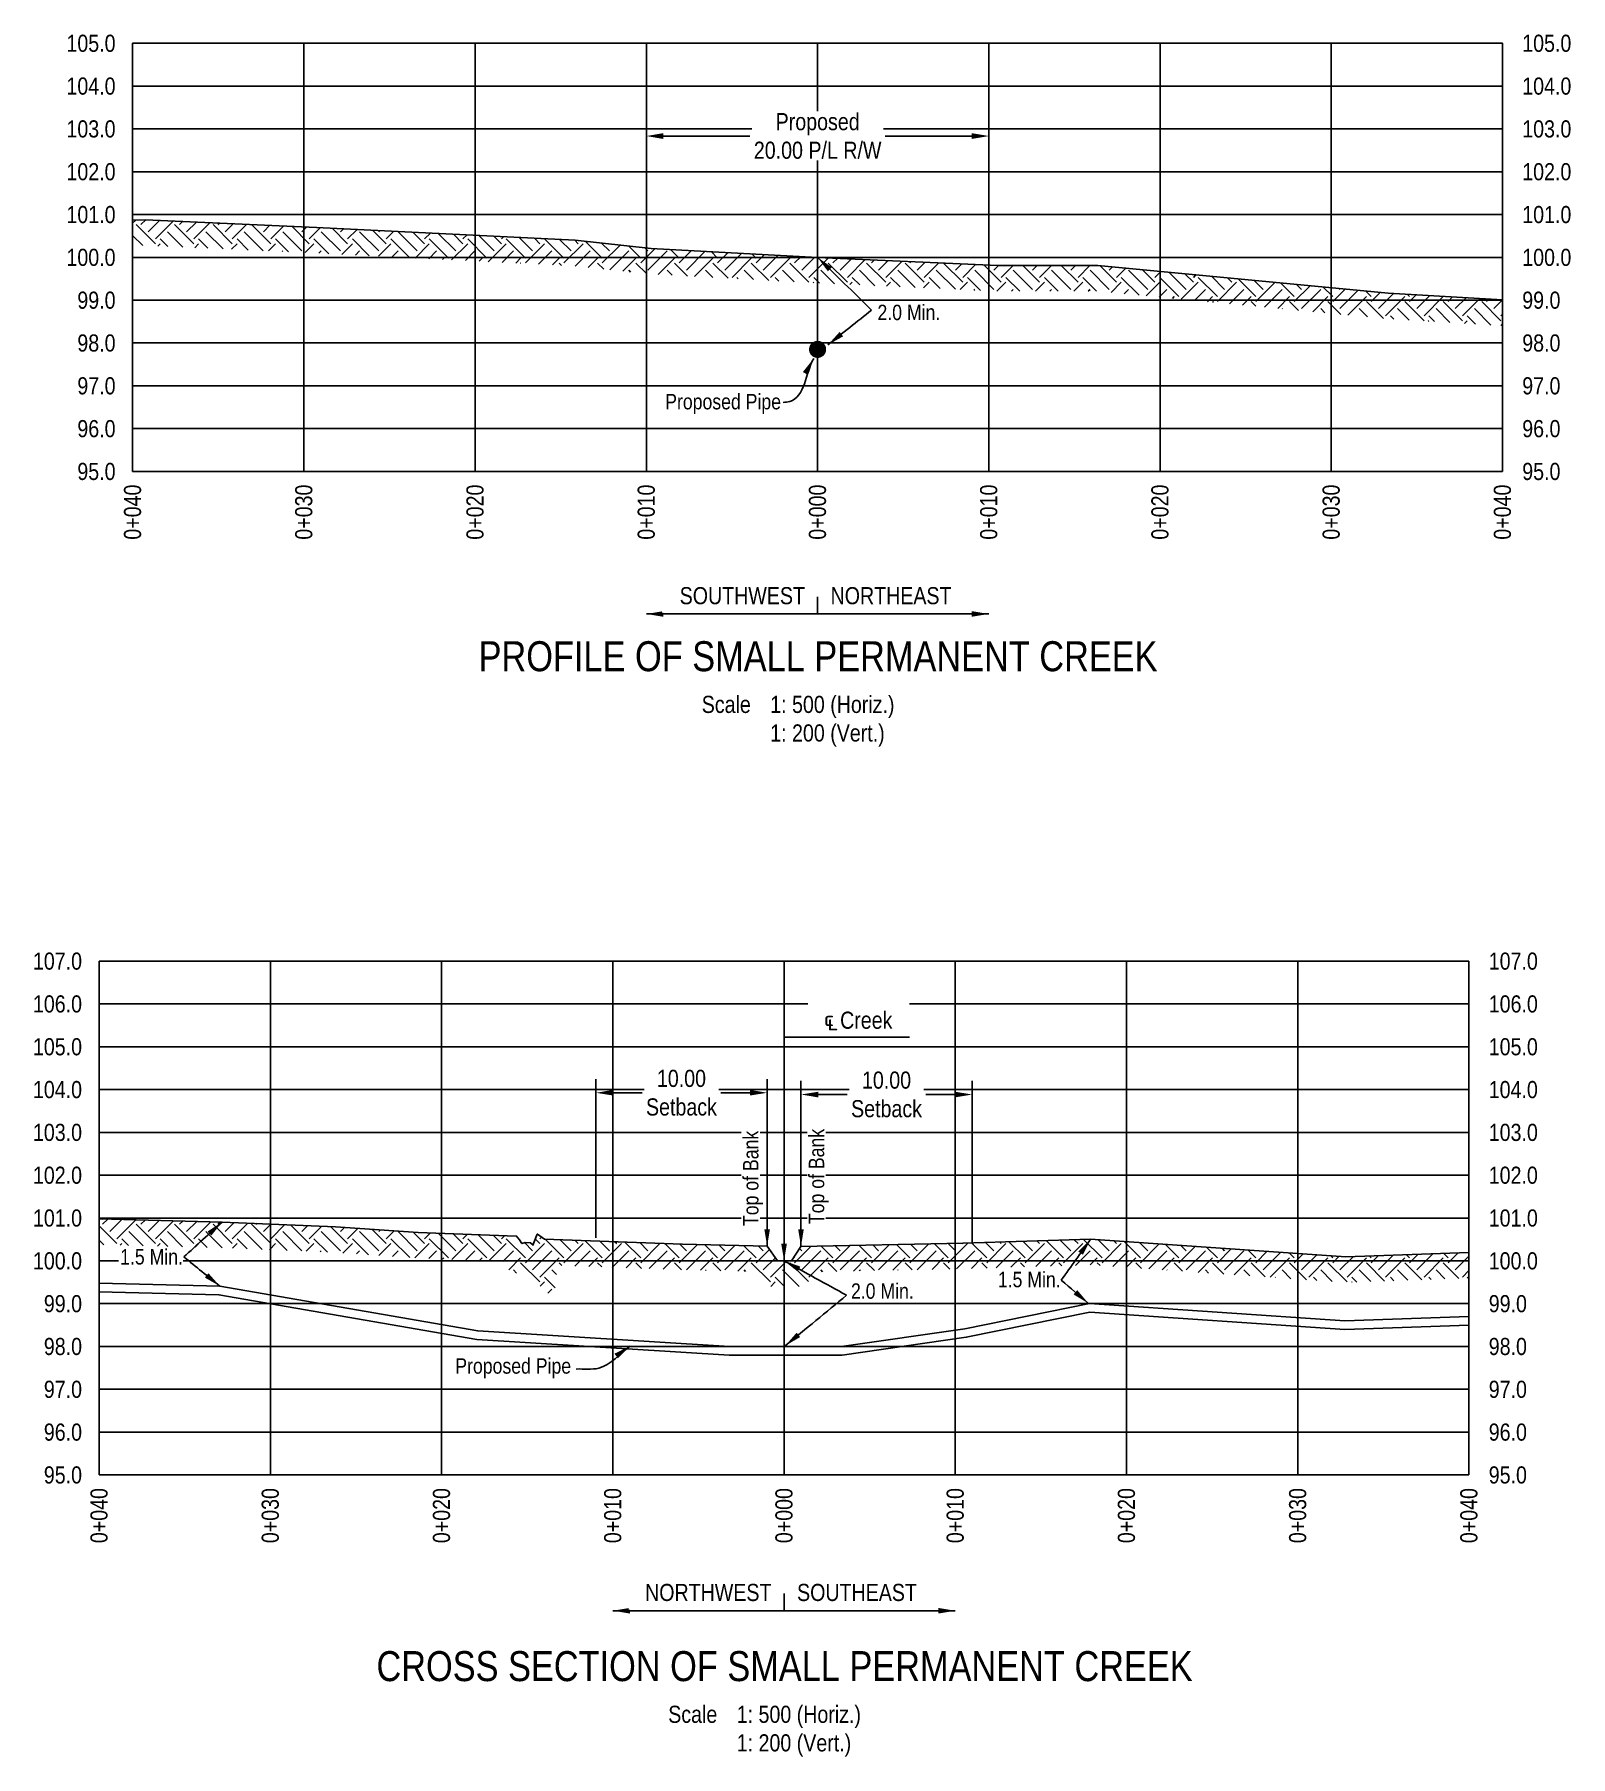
# Model space of a CAD drawing. Extents: x 473254 to 483871, y 6040471 to 6049084.
# Drawn here: x 478016 to 478913, y 6040471 to 6041476 of the extents above; entities that cross this region are included whole.
import ezdxf
from ezdxf.enums import TextEntityAlignment as Align

# ---------------------------------------------------------------- set-up
doc = ezdxf.new("R2010")
doc.units = 0
doc.header["$LTSCALE"] = 5
doc.header["$PDSIZE"] = 0.5
doc.linetypes.add('foc-TOPO', pattern=[1, 0.2, -0.8])
doc.layers.get('Defpoints').update_dxf_attribs({"color": 9})
for name, color, linetype in [('CG-NOTES', 7, 'Continuous'), ('DETAIL-T', 7, 'Continuous'), ('L-BD', 7, 'Continuous'), ('L-DETAIL-T', 3, 'Continuous'), ('L-MON', 1, 'Continuous'), ('P-CROSSINGS-GRID', 8, 'Continuous'), ('P-CROSSINGS-GROUND', 48, 'foc-TOPO'), ('P-CROSSINGS-LINE', 3, 'Continuous'), ('P-PROPOSED', 10, 'Continuous'), ('S-T7', 7, 'Continuous')]:
    doc.layers.add(name, color=color, linetype=linetype)
doc.styles.add('140', font='ARIALN.TTF', dxfattribs={"height": 15})
doc.styles.add('80', font='ARIALN.TTF', dxfattribs={"height": 10})
doc.styles.add('80CG', font='ARIALN.TTF', dxfattribs={"height": 10})
doc.styles.add('80L', font='ARIALN.TTF', dxfattribs={"height": 10})
doc.dimstyles.new('Compass 5 000', dxfattribs={"dimscale": 5, "dimtxt": 9, "dimasz": 2, "dimexe": 0.2, "dimexo": 0.0625, "dimgap": 0.5, "dimtad": 0, "dimtih": 1, "dimtoh": 1, "dimzin": 0, "dimdsep": 46, "dimtxsty": '80CG', "dimcen": 0.1, "dimse1": 1, "dimse2": 1, "dimclrd": 256, "dimclrt": 256, "dimaunit": 1, "dimadec": 4, "dimazin": 0, "dimtfac": 0.06, "dimtofl": 0, "dimtmove": 0, "dimatfit": 1, "dimfxl": 0.2, "dimtolj": 1, "dimtzin": 0, "dimlwd": -1, "dimarcsym": 0})
pattern_1 = [(45, (251.553, 3174.68), (0, 22.438848553), [15.86666197, -15.86666197]), (45, (247.346, 3178.887), (0, 22.438848553), [15.86666197, -15.86666197]), (45, (243.139, 3183.094), (0, 22.438848553), [15.86666197, -15.86666197]), (135, (243.139, 3185.9), (-22.438848553, 0), [15.86666197, -15.86666197]), (135, (247.346, 3190.107), (-22.438848553, 0), [15.86666197, -15.86666197]), (135, (251.553, 3194.314), (-22.438848553, 0), [15.86666197, -15.86666197])]

# ---------------------------------------------------------------- blocks, each defined once
blk = doc.blocks.new('*D472')
at = {"transparency": 16777216}
for p, q in [((478383.4, 6041416.7), (478433.8, 6041416.7)), ((478563.3, 6041416.7), (478512.9, 6041416.7))]:
    blk.add_line(p, q, dxfattribs=at)
for points in [[(478383.4, 6041418.4), (478383.4, 6041415), (478373.4, 6041416.7)], [(478563.3, 6041418.4), (478563.3, 6041415), (478573.3, 6041416.7)]]:
    blk.add_solid(points, dxfattribs=at)
at = {"layer": 'Defpoints', "color": 0, "transparency": 16777216}
for p in [(478573.3, 6041416.7), (478373.4, 6041407.2), (478573.3, 6041407.2)]:
    blk.add_point(p, dxfattribs=at)
at = {"transparency": 16777216, "insert": (478473.4, 6041416.7), "char_height": 10, "attachment_point": 5, "style": '80CG', "bg_fill": 3, "box_fill_scale": 1.1, "bg_fill_color": 256, "bg_fill_true_color": 13158600, "bg_fill_transparency": 0}
blk.add_mtext('\\A1;Proposed\\P20.00 P/L R/W', dxfattribs=at)
blk = doc.blocks.new('PLIA')
at = {"color": 255, "const_width": 1}
blk.add_lwpolyline([(-0.5, 0, 1), (0.5, 0, 1)], format="xyb", close=True, dxfattribs=at)
blk = doc.blocks.new('PLIAA')
blk.add_blockref('PLIA', (0, 0))
blk = doc.blocks.new('PLIB')
at = {"color": 1}
blk.add_circle((0, 0), 0.8, dxfattribs=at)
blk = doc.blocks.new('PLIBB')
blk.add_blockref('PLIB', (0, 0))
blk = doc.blocks.new('PLICC')
for name in ['PLIAA', 'PLIBB']:
    blk.add_blockref(name, (0, 0))
blk = doc.blocks.new('PLI')
blk.add_blockref('PLICC', (0, 0))
blk = doc.blocks.new('*D474')
at = {"transparency": 16777216}
for p, q in [((478473.7, 6040857.4), (478490.7, 6040857.4)), ((478553.6, 6040857.4), (478536.6, 6040857.4))]:
    blk.add_line(p, q, dxfattribs=at)
for points in [[(478473.7, 6040859), (478473.7, 6040855.7), (478463.7, 6040857.4)], [(478553.6, 6040859), (478553.6, 6040855.7), (478563.6, 6040857.4)]]:
    blk.add_solid(points, dxfattribs=at)
at = {"layer": 'Defpoints', "color": 0, "transparency": 16777216}
for p in [(478563.6, 6040857.4), (478463.7, 6040850), (478563.6, 6040850)]:
    blk.add_point(p, dxfattribs=at)
at = {"transparency": 16777216, "insert": (478513.6, 6040857.4), "char_height": 10, "attachment_point": 5, "style": '80CG', "bg_fill": 3, "box_fill_scale": 1.1, "bg_fill_color": 256, "bg_fill_true_color": 13158600, "bg_fill_transparency": 0}
blk.add_mtext('\\A1;10.00\\PSetback', dxfattribs=at)
blk = doc.blocks.new('*D475')
at = {"transparency": 16777216}
for p, q in [((478354, 6040858.4), (478371, 6040858.4)), ((478433.9, 6040858.4), (478416.9, 6040858.4))]:
    blk.add_line(p, q, dxfattribs=at)
for points in [[(478354, 6040860.1), (478354, 6040856.8), (478344, 6040858.4)], [(478433.9, 6040860.1), (478433.9, 6040856.8), (478443.9, 6040858.4)]]:
    blk.add_solid(points, dxfattribs=at)
at = {"layer": 'Defpoints', "color": 0, "transparency": 16777216}
for p in [(478443.9, 6040858.4), (478344, 6040846.3), (478443.9, 6040846.3)]:
    blk.add_point(p, dxfattribs=at)
at = {"transparency": 16777216, "insert": (478393.9, 6040858.4), "char_height": 10, "attachment_point": 5, "style": '80CG', "bg_fill": 3, "box_fill_scale": 1.1, "bg_fill_color": 256, "bg_fill_true_color": 13158600, "bg_fill_transparency": 0}
blk.add_mtext('\\A1;10.00\\PSetback', dxfattribs=at)

msp = doc.modelspace()

# ---------------------------------------------------------------- hatches: boundary and pattern name
at = {"layer": 'P-CROSSINGS-GROUND'}
h = msp.add_hatch(dxfattribs=at)
h.set_pattern_fill('EARTH', color=256, scale=2.498687, angle=45)
h.set_pattern_definition(pattern_1)
h.paths.add_polyline_path([(478073.565, 6041367.531), (478081.05, 6041367.865), (478180.806, 6041363.39), (478331.853, 6041355.865), (478376.251, 6041351.14), (478473.355, 6041345.915), (478578.543, 6041341.14), (478636.99, 6041341.19), (478806.353, 6041325.04), (478873.145, 6041321.048), (478873.145, 6041306.029), (478805.194, 6041310.091), (478636.283, 6041326.198), (478578.209, 6041326.148), (478472.612, 6041330.941), (478375.055, 6041336.191), (478330.686, 6041340.913), (478180.097, 6041348.415), (478081.049, 6041352.858), (478073.565, 6041352.524)])
h = msp.add_hatch(dxfattribs=at)
h.set_pattern_fill('EARTH', color=256, scale=2.498687, angle=45)
h.set_pattern_definition(pattern_1)
edge = h.paths.add_edge_path()
edge.add_line((478853.586, 6040761.72), (478853.586, 6040750.278))
edge.add_line((478853.586, 6040750.278), (478781.495, 6040747.749))
edge.add_line((478781.495, 6040747.749), (478632.453, 6040757.926))
edge.add_line((478632.453, 6040757.926), (478558.645, 6040755.721))
edge.add_line((478558.645, 6040755.721), (478471.827, 6040753.914))
edge.add_line((478471.827, 6040753.914), (478466.147, 6040745.339))
edge.add_line((478466.147, 6040745.339), (478453.796, 6040745.339))
edge.add_line((478453.796, 6040745.339), (478442.301, 6040745.339))
edge.add_line((478442.301, 6040745.339), (478436.08, 6040754.007))
edge.add_line((478436.08, 6040754.007), (478394.081, 6040755.124))
edge.add_line((478394.081, 6040755.124), (478321.357, 6040757.65))
edge.add_line((478321.357, 6040757.65), (478319.605, 6040738.089))
edge.add_line((478319.605, 6040738.089), (478301.443, 6040754.606))
edge.add_line((478301.443, 6040754.606), (478295.04, 6040752.2))
edge.add_line((478295.04, 6040752.2), (478289.742, 6040759.998))
edge.add_line((478289.742, 6040759.998), (478239.467, 6040761.936))
edge.add_line((478239.467, 6040761.936), (478191.225, 6040765.238))
edge.add_line((478191.225, 6040765.238), (478125.265, 6040768))
edge.add_line((478125.265, 6040768), (478054.006, 6040769.79))
edge.add_line((478054.006, 6040769.79), (478054.006, 6040784.786))
edge.add_line((478054.006, 6040784.786), (478125.767, 6040782.984))
edge.add_line((478125.767, 6040782.984), (478192.051, 6040780.209))
edge.add_line((478192.051, 6040780.209), (478240.267, 6040776.909))
edge.add_line((478240.267, 6040776.909), (478297.324, 6040774.709))
edge.add_line((478297.324, 6040774.709), (478297.428, 6040774.884))
edge.add_line((478297.428, 6040774.884), (478299.299, 6040772.609))
edge.add_line((478299.299, 6040772.609), (478300.811, 6040770.384))
edge.add_line((478300.811, 6040770.384), (478302.74, 6040771.109))
edge.add_line((478302.74, 6040771.109), (478305.826, 6040770.884))
edge.add_line((478305.826, 6040770.884), (478307.365, 6040769.484))
edge.add_line((478307.365, 6040769.484), (478307.446, 6040770.384))
edge.add_line((478307.446, 6040770.384), (478309.762, 6040775.884))
edge.add_line((478309.762, 6040775.884), (478309.87, 6040775.959))
edge.add_line((478309.87, 6040775.959), (478313.93, 6040772.909))
edge.add_line((478313.93, 6040772.909), (478394.54, 6040770.109))
edge.add_line((478394.54, 6040770.109), (478443.919, 6040768.796))
edge.add_line((478443.919, 6040768.796), (478449.995, 6040760.331))
edge.add_line((478449.995, 6040760.331), (478453.796, 6040760.331))
edge.add_line((478453.796, 6040760.331), (478458.095, 6040760.331))
edge.add_line((478458.095, 6040760.331), (478463.664, 6040768.739))
edge.add_line((478463.664, 6040768.739), (478558.266, 6040770.709))
edge.add_line((478558.266, 6040770.709), (478632.741, 6040772.934))
edge.add_line((478632.741, 6040772.934), (478781.744, 6040762.759))
edge.add_line((478781.744, 6040762.759), (478853.586, 6040765.279))

# ---------------------------------------------------------------- linework, layer by layer
for p, q in [((478373.407, 6041351.443), (478373.407, 6041437.607)), ((478573.302, 6041341.378), (478573.302, 6041437.607)), ((478343.972, 6040773.75), (478343.972, 6040866.312)), ((478563.612, 6040770.869), (478563.612, 6040865.352))]:
    msp.add_line(p, q)
at = {"layer": 'CG-NOTES'}
for p, q in [((478473.355, 6041137.816), (478473.355, 6041147.811)), ((478453.796, 6040556.146), (478453.796, 6040566.141))]:
    msp.add_line(p, q, dxfattribs=at)
at = {"layer": 'P-CROSSINGS-GRID', "color": 8}
for p, q in [((478073.565, 6041470.85), (478873.145, 6041470.85)), ((478073.565, 6041220.981), (478073.565, 6041470.85)), ((478173.512, 6041220.981), (478173.512, 6041470.85)), ((478273.46, 6041220.981), (478273.46, 6041470.85)), ((478373.407, 6041220.981), (478373.407, 6041470.85)), ((478473.355, 6041220.981), (478473.355, 6041470.85)), ((478573.302, 6041220.981), (478573.302, 6041470.85)), ((478673.25, 6041220.981), (478673.25, 6041470.85)), ((478773.197, 6041220.981), (478773.197, 6041470.85)), ((478873.145, 6041220.981), (478873.145, 6041470.85)), ((478073.565, 6041445.863), (478873.145, 6041445.863)), ((478073.565, 6041420.876), (478873.145, 6041420.876)), ((478073.565, 6041395.889), (478873.145, 6041395.889)), ((478073.565, 6041370.902), (478873.145, 6041370.902)), ((478073.565, 6041345.915), (478873.145, 6041345.915)), ((478073.565, 6041320.928), (478873.145, 6041320.928)), ((478073.565, 6041295.942), (478873.145, 6041295.942)), ((478073.565, 6041270.955), (478873.145, 6041270.955)), ((478073.565, 6041245.968), (478873.145, 6041245.968)), ((478073.565, 6041220.981), (478873.145, 6041220.981)), ((478054.006, 6040935.239), (478853.586, 6040935.239)), ((478054.006, 6040635.397), (478054.006, 6040935.239)), ((478153.954, 6040635.397), (478153.954, 6040935.239)), ((478253.901, 6040635.397), (478253.901, 6040935.239)), ((478353.849, 6040635.397), (478353.849, 6040935.239)), ((478453.796, 6040635.397), (478453.796, 6040935.239)), ((478553.744, 6040635.397), (478553.744, 6040935.239)), ((478653.691, 6040635.397), (478653.691, 6040935.239)), ((478753.639, 6040635.397), (478753.639, 6040935.239)), ((478853.586, 6040635.397), (478853.586, 6040935.239)), ((478054.006, 6040910.252), (478853.586, 6040910.252)), ((478054.006, 6040885.266), (478853.586, 6040885.266)), ((478054.006, 6040860.279), (478853.586, 6040860.279)), ((478054.006, 6040835.292), (478853.586, 6040835.292)), ((478054.006, 6040810.305), (478853.586, 6040810.305)), ((478054.006, 6040785.318), (478853.586, 6040785.318)), ((478054.006, 6040760.331), (478853.586, 6040760.331)), ((478054.006, 6040735.344), (478853.586, 6040735.344)), ((478054.006, 6040710.358), (478853.586, 6040710.358)), ((478054.006, 6040685.371), (478853.586, 6040685.371)), ((478054.006, 6040660.384), (478853.586, 6040660.384)), ((478054.006, 6040635.397), (478853.586, 6040635.397))]:
    msp.add_line(p, q, dxfattribs=at)
at = {"layer": 'P-CROSSINGS-LINE', "color": 3, "flags": 128}
for points in [[(478073.565, 6041367.531), (478081.05, 6041367.865), (478180.806, 6041363.39), (478331.853, 6041355.865), (478376.251, 6041351.14), (478473.355, 6041345.915), (478578.543, 6041341.14), (478636.99, 6041341.19), (478806.353, 6041325.04), (478873.145, 6041321.048)], [(478054.006, 6040784.786), (478125.767, 6040782.984), (478192.051, 6040780.209), (478240.267, 6040776.909), (478297.324, 6040774.709), (478297.428, 6040774.884), (478299.299, 6040772.609), (478300.811, 6040770.384), (478302.74, 6040771.109), (478305.826, 6040770.884), (478307.365, 6040769.484), (478307.446, 6040770.384), (478309.762, 6040775.884), (478309.87, 6040775.959), (478313.93, 6040772.909), (478394.54, 6040770.109), (478443.919, 6040768.796), (478449.995, 6040760.331), (478453.796, 6040760.331), (478458.095, 6040760.331), (478463.664, 6040768.739), (478558.266, 6040770.709), (478632.741, 6040772.934), (478781.744, 6040762.759), (478853.586, 6040765.279)]]:
    msp.add_lwpolyline(points, dxfattribs=at)
at = {"layer": 'P-PROPOSED'}
for points in [[(478053.881, 6040742.298), (478123.872, 6040740.54), (478274.462, 6040714.513), (478421.784, 6040705.36), (478453.796, 6040705.36), (478487.62, 6040705.36), (478560.084, 6040715.764), (478632.353, 6040730.384), (478781.039, 6040720.23), (478853.586, 6040722.775)], [(478054.006, 6040747.294), (478124.362, 6040745.527), (478275.044, 6040719.484), (478421.939, 6040710.358), (478453.796, 6040710.358), (478487.263, 6040710.358), (478559.232, 6040720.69), (478632.022, 6040735.415), (478781.122, 6040725.234), (478853.411, 6040727.77)]]:
    msp.add_lwpolyline(points, dxfattribs=at)

# ---------------------------------------------------------------- block references
at = {"layer": 'L-MON', "xscale": 4.997373850000045, "yscale": 4.997373850000045, "zscale": 4.997373850000045}
msp.add_blockref('PLI', (478473.355, 6041292.206), dxfattribs=at)

# ---------------------------------------------------------------- texts
at = {"style": '80'}
for s, p in [('0+040', (478073.478, 6041213.317)), ('0+030', (478173.425, 6041213.317)), ('0+020', (478273.373, 6041213.317)), ('0+010', (478373.32, 6041213.317)), ('0+000', (478473.268, 6041213.317)), ('0+010', (478573.215, 6041213.317)), ('0+020', (478673.163, 6041213.317)), ('0+030', (478773.11, 6041213.317)), ('0+040', (478873.058, 6041213.317)), ('0+040', (478053.919, 6040627.733)), ('0+030', (478153.867, 6040627.733)), ('0+020', (478253.814, 6040627.733)), ('0+010', (478353.762, 6040627.733)), ('0+000', (478453.709, 6040627.733)), ('0+010', (478553.657, 6040627.733)), ('0+020', (478653.604, 6040627.733)), ('0+030', (478753.552, 6040627.733)), ('0+040', (478853.499, 6040627.733))]:
    msp.add_text(s, height=9.9947, rotation=90, dxfattribs=at).set_placement(p, align=Align.MIDDLE_RIGHT)
at = {"char_height": 8.9953, "attachment_point": 1, "style": '80L'}
for s, insert in [('2.0 Min.', (478508.315, 6041318.267)), ('1.5 Min.', (478578.587, 6040753.916)), ('2.0 Min.', (478492.849, 6040747.185))]:
    msp.add_mtext_dynamic_manual_height_columns(s, width=45.28694, gutter_width=44.976, heights=[0], dxfattribs=dict(at, insert=insert))
at = {"layer": 'DETAIL-T', "char_height": 9.99475, "attachment_point": 1, "style": '80L'}
for insert in [(478405.735, 6041090.042), (478386.176, 6040500.715)]:
    msp.add_mtext_dynamic_manual_height_columns('Scale^I1: 500 (Horiz.)\\P^I1: 200 (Vert.)', width=216.99107, gutter_width=44.976, heights=[0], dxfattribs=dict(at, insert=insert))
at = {"layer": 'L-DETAIL-T', "char_height": 17.49081, "attachment_point": 2, "rotation": 0, "style": '140'}
for s, insert, width in [('PROFILE OF SMALL PERMANENT CREEK', (478473.635, 6041121.899), 396.48608), ('CROSS SECTION OF SMALL PERMANENT CREEK', (478454.077, 6040532.572), 476.61451)]:
    msp.add_mtext(s, dxfattribs=dict(at, insert=insert, width=width))
at = {"layer": 'S-T7', "style": '80'}
for s, p in [('105.0', (478063.57, 6041470.85)), ('104.0', (478063.57, 6041445.863)), ('103.0', (478063.57, 6041420.876)), ('102.0', (478063.57, 6041395.889)), ('101.0', (478063.57, 6041370.902)), ('100.0', (478063.57, 6041345.915)), ('99.0', (478063.57, 6041320.928)), ('98.0', (478063.57, 6041295.942)), ('97.0', (478063.57, 6041270.955)), ('96.0', (478063.57, 6041245.968)), ('95.0', (478063.57, 6041220.981)), ('107.0', (478044.012, 6040935.239)), ('106.0', (478044.012, 6040910.252)), ('105.0', (478044.012, 6040885.266)), ('104.0', (478044.012, 6040860.279)), ('103.0', (478044.012, 6040835.292)), ('102.0', (478044.012, 6040810.305)), ('101.0', (478044.012, 6040785.318)), ('100.0', (478044.012, 6040760.331)), ('99.0', (478044.012, 6040735.344)), ('98.0', (478044.012, 6040710.358)), ('97.0', (478044.012, 6040685.371)), ('96.0', (478044.012, 6040660.384)), ('95.0', (478044.012, 6040635.397))]:
    msp.add_text(s, height=9.9947, dxfattribs=at).set_placement(p, align=Align.MIDDLE_RIGHT)
for s, p in [('105.0', (478884.669, 6041470.85)), ('104.0', (478884.669, 6041445.863)), ('103.0', (478884.669, 6041420.876)), ('102.0', (478884.669, 6041395.889)), ('101.0', (478884.669, 6041370.902)), ('100.0', (478884.669, 6041345.915)), ('99.0', (478884.669, 6041320.928)), ('98.0', (478884.669, 6041295.942)), ('97.0', (478884.669, 6041270.955)), ('96.0', (478884.669, 6041245.968)), ('95.0', (478884.669, 6041220.981)), ('107.0', (478865.111, 6040935.239)), ('106.0', (478865.111, 6040910.252)), ('105.0', (478865.111, 6040885.266)), ('104.0', (478865.111, 6040860.279)), ('103.0', (478865.111, 6040835.292)), ('102.0', (478865.111, 6040810.305)), ('101.0', (478865.111, 6040785.318)), ('100.0', (478865.111, 6040760.331)), ('99.0', (478865.111, 6040735.344)), ('98.0', (478865.111, 6040710.358)), ('97.0', (478865.111, 6040685.371)), ('96.0', (478865.111, 6040660.384)), ('95.0', (478865.111, 6040635.397))]:
    msp.add_text(s, height=9.9947, dxfattribs=at).set_placement(p, align=Align.MIDDLE_LEFT)

# ---------------------------------------------------------------- leaders
at = {"path_type": 1}
for points in [[(478473.355, 6041345.915), (478504.893, 6041315.177)], [(478479.415, 6041294.87), (478504.893, 6041315.177)], [(478453.796, 6040760.331), (478453.796, 6040890.866)], [(478443.919, 6040768.796), (478443.919, 6040866.312)], [(478463.664, 6040768.739), (478463.664, 6040865.352)], [(478125.767, 6040782.984), (478103.46, 6040762.638)], [(478632.741, 6040772.934), (478615.62, 6040749.018)], [(478124.512, 6040745.523), (478103.46, 6040762.638)], [(478453.796, 6040760.331), (478490.25, 6040740.256)], [(478631.486, 6040735.473), (478615.62, 6040749.018)], [(478454.455, 6040710.762), (478490.25, 6040740.256)]]:
    msp.add_leader(points, dimstyle='Compass 5 000', override={"dimgap": 0.5, "dimtad": 0}, dxfattribs=at)
at = {"layer": 'CG-NOTES', "path_type": 1}
for points in [[(478373.407, 6041137.816), (478473.355, 6041137.816)], [(478573.302, 6041137.816), (478473.355, 6041137.816)], [(478353.849, 6040556.146), (478453.796, 6040556.146)], [(478553.744, 6040556.146), (478453.796, 6040556.146)]]:
    msp.add_leader(points, dimstyle='Compass 5 000', override={"dimgap": 0.5, "dimtad": 0}, dxfattribs=at)

# ---------------------------------------------------------------- next in the draw order: texts
at = {"attachment_point": 1, "style": '80L', "bg_fill": 3, "box_fill_scale": 1.1, "bg_fill_color": 256, "bg_fill_transparency": 0}
for s, width, insert, char_height in [('Proposed Pipe', 67.24157, (478384.418, 6041266.218), 8.99527), ('1.5 Min.', 35.86856, (478066.263, 6040767.176), 8.9953), ('Proposed Pipe', 67.24157, (478261.897, 6040703.49), 8.99527)]:
    msp.add_mtext_dynamic_manual_height_columns(s, width=width, gutter_width=44.976, heights=[0], dxfattribs=dict(at, insert=insert, char_height=char_height))
at = {"color": 3, "char_height": 9.9947, "width": 78.39012, "attachment_point": 3, "style": '80', "bg_fill": 2}
for s, insert in [('SOUTHWEST', (478465.991, 6041153.489)), ('NORTHWEST', (478446.432, 6040571.819))]:
    msp.add_mtext(s, dxfattribs=dict(at, insert=insert))
at = {"char_height": 8.99527, "attachment_point": 1, "rotation": 90, "style": '80L', "bg_fill": 3, "box_fill_scale": 1.1, "bg_fill_color": 256, "bg_fill_transparency": 0}
for insert in [(478429.84, 6040780.645), (478468.208, 6040781.772)]:
    msp.add_mtext_dynamic_manual_height_columns('Top of Bank', width=55.62625, gutter_width=44.976, heights=[0], dxfattribs=dict(at, insert=insert))
at = {"layer": 'L-BD', "insert": (478472.729, 6040905.762), "char_height": 9.99475, "width": 49.13935, "attachment_point": 1, "style": '80', "bg_fill": 2}
msp.add_mtext('\\pi4.23179;{\\fISOCPEUR|b0|i0|c0|p34;℄} Creek', dxfattribs=at)

# ---------------------------------------------------------------- next in the draw order: dimensions: what is measured, and where the dimension line sits
at = {"color": 3}
for base, p1, p2, text, picture, middle in [((478573.302, 6041416.686), (478373.407, 6041407.235), (478573.302, 6041407.235), 'Proposed\\P20.00 P/L R/W', '*D472', (478473.355, 6041416.686)), ((478443.919, 6040858.425), (478343.972, 6040846.269), (478443.919, 6040846.269), '10.00\\PSetback', '*D475', (478393.945, 6040858.425))]:
    dim = msp.add_linear_dim(base=base, p1=p1, p2=p2, angle=0, text=text, dimstyle='Compass 5 000', override={"dimtfill": 1}, dxfattribs=at)
    dim.commit()
    dim.dimension.update_dxf_attribs({"geometry": picture, "text_midpoint": middle, "dimtype": 161})

# ---------------------------------------------------------------- next in the draw order: linework, layer by layer
msp.add_line((478453.796, 6040890.866), (478527.045, 6040890.866))

# ---------------------------------------------------------------- next in the draw order: texts
at = {"color": 3, "char_height": 9.9947, "width": 71.75873, "attachment_point": 1, "style": '80', "bg_fill": 2}
for s, insert in [('NORTHEAST', (478480.941, 6041153.489)), ('SOUTHEAST', (478461.382, 6040571.819))]:
    msp.add_mtext(s, dxfattribs=dict(at, insert=insert))

# ---------------------------------------------------------------- next in the draw order: dimensions: what is measured, and where the dimension line sits
at = {"color": 3}
dim = msp.add_aligned_dim(p1=(478463.664, 6040850.048), p2=(478563.612, 6040850.048), distance=7.32, text='10.00\\PSetback', dimstyle='Compass 5 000', override={"dimtfill": 1}, dxfattribs=at)
dim.commit()
dim.dimension.update_dxf_attribs({"geometry": '*D474', "text_midpoint": (478513.638, 6040857.368)})

# ---------------------------------------------------------------- next in the draw order: leaders
at = {"color": 3, "path_type": 1}
msp.add_leader([(478471.078, 6041286.925), (478457.062, 6041261.855), (478453.228, 6041261.176)], dimstyle='Compass 5 000', override={"dimgap": 0.5, "dimtad": 0}, dxfattribs=at)
at = {"path_type": 1}
msp.add_leader([(478363.939, 6040710.584), (478345.661, 6040697.71), (478332.53, 6040697.198)], dimstyle='Compass 5 000', override={"dimgap": 0.5, "dimtad": 0}, dxfattribs=at)

doc.saveas('drawing.dxf')
